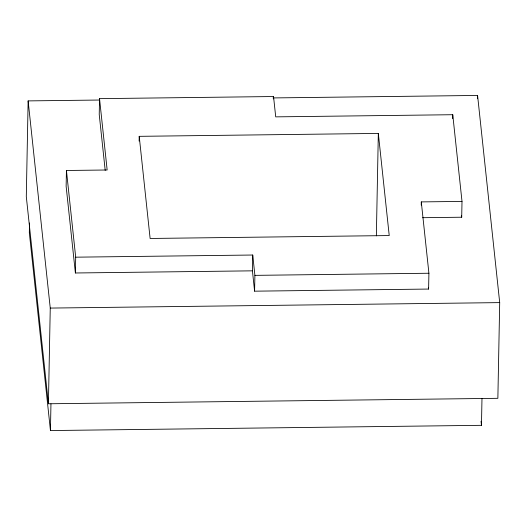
<?xml version="1.0" encoding="UTF-8"?>
<svg xmlns="http://www.w3.org/2000/svg" width="526" height="526" viewBox="0 0 526 526"><rect width="100%" height="100%" fill="white"/><g stroke="black" fill="none" stroke-linecap="round" stroke-linejoin="round"><path stroke-width="0.79" d="M99.624 100.032L28.134 100.9L26.3 196.599L48.418 403.777L497.866 398.313L499.7 302.614L477.582 95.443L272.994 97.928M29.509 222.998L29.325 232.696L50.45 430.557L481.468 425.324L481.98 398.642M48.418 403.777L50.253 308.078L28.134 100.9M50.45 430.557L50.956 403.883M462.006 201.412L452.755 114.714L275.716 116.864L273.54 96.534L99.532 98.651L107.153 169.99L66.434 170.483L66.131 186.296L75.389 272.987L252.427 270.837L254.597 291.174L428.605 289.057L428.914 273.244L421.293 201.905L462.006 201.412L461.703 217.218L422.621 217.698M75.389 272.987L75.691 257.181L66.434 170.483M99.532 98.651L99.23 114.458L105.2 170.398M139.127 141.08L139.219 136.333L378.325 133.426L389.227 235.563L150.12 238.469L139.219 136.333M252.427 270.837L252.73 255.025L75.691 257.181M254.597 291.174L254.9 275.361L252.73 255.025M273.494 98.908L273.54 96.534M376.36 235.858L378.325 133.426M421.234 205.068L421.293 201.905M452.676 118.666L452.755 114.714M477.523 98.71L477.582 95.443M254.9 275.361L428.914 273.244M50.253 308.078L499.7 302.614M461.532 215.601L461.703 217.218M481.034 421.247L481.468 425.324M428.434 287.433L428.605 289.057"/></g></svg>
